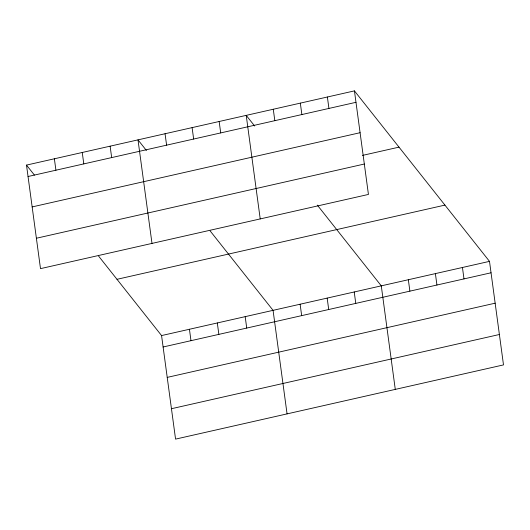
<?xml version="1.0" encoding="UTF-8"?>
<svg xmlns="http://www.w3.org/2000/svg" width="530" height="530" viewBox="0 0 530 530"><rect width="100%" height="100%" fill="white"/><g stroke="black" fill="none" stroke-linecap="round" stroke-linejoin="round"><path stroke-width="0.79" d="M354.438 90.882L368.436 194.43L40.499 268.637L26.5 165.095L354.438 90.882L489.501 261.363L503.5 364.905L175.562 439.118L161.564 335.57L98.626 256.129M28.044 176.516L355.981 102.31M32.158 206.919L360.095 132.705M362.407 155.422L399.01 147.141M36.391 238.242L364.329 164.028M116.991 279.31L444.928 205.103M161.564 335.57L489.501 261.363M163.107 346.991L491.045 272.784M167.215 377.393L495.152 303.186M171.455 408.716L499.392 334.503M254.638 126.001L246.218 115.374L260.217 218.916M317.324 205.117L381.282 285.849L395.281 389.398M146.419 150.487L137.999 139.86L151.997 243.409M210.125 230.894L273.063 310.341L287.061 413.884M26.5 165.095L34.423 175.092M462.445 267.484L463.988 278.906M435.388 273.606L436.932 285.027M408.339 279.727L409.882 291.149M354.225 291.97L355.769 303.392M327.381 97.003L328.925 108.431M327.169 298.092L328.713 309.52M300.325 103.131L301.875 114.553M300.119 304.213L301.663 315.642M273.275 109.253L274.818 120.674M219.162 121.496L220.705 132.917M245.185 316.648L246.728 328.07M192.105 127.617L193.655 139.039M217.313 322.956L218.857 334.377M165.055 133.739L166.599 145.16M189.435 329.262L190.979 340.684M110.121 146.167L111.671 157.595M82.249 152.481L83.793 163.903M54.371 158.788L55.922 170.209"/></g></svg>
